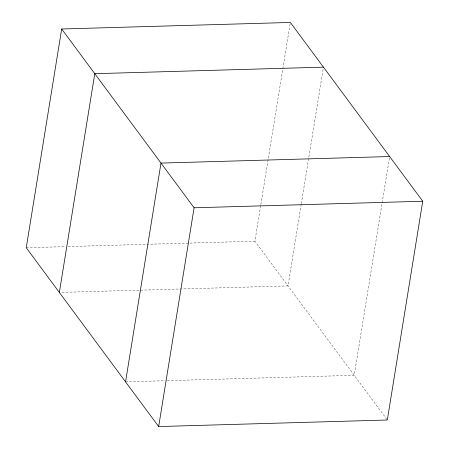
<?xml version="1.0" encoding="UTF-8"?>
<svg xmlns="http://www.w3.org/2000/svg" width="449" height="449" viewBox="0 0 449 449"><rect width="100%" height="100%" fill="white"/><g stroke="black" fill="none" stroke-linecap="round" stroke-linejoin="round"><path stroke-width="0.34" stroke-dasharray="2.25 1.68" d="M386.903 419.445L254.903 241.214L260.734 205.215M260.847 204.525L290.116 23.836M301.24 204.222L288.011 285.912L60.75 292.417M301.352 203.532L323.218 68.534M389.423 157.93L354.216 375.308L165.417 380.713M26.25 247.758L65.408 246.636M68.203 246.557L254.903 241.214M125.557 381.852L164.716 380.73"/><path stroke-width="0.67" d="M61.681 28.994L26.25 247.758L158.66 426.55L387.319 420.006L422.75 201.242L290.34 22.45L61.681 28.994L194.097 207.786L158.66 426.55M59.352 292.456L94.784 73.692L323.443 67.148M125.557 381.852L160.989 163.088L389.648 156.544M194.097 207.786L422.75 201.242"/></g></svg>
